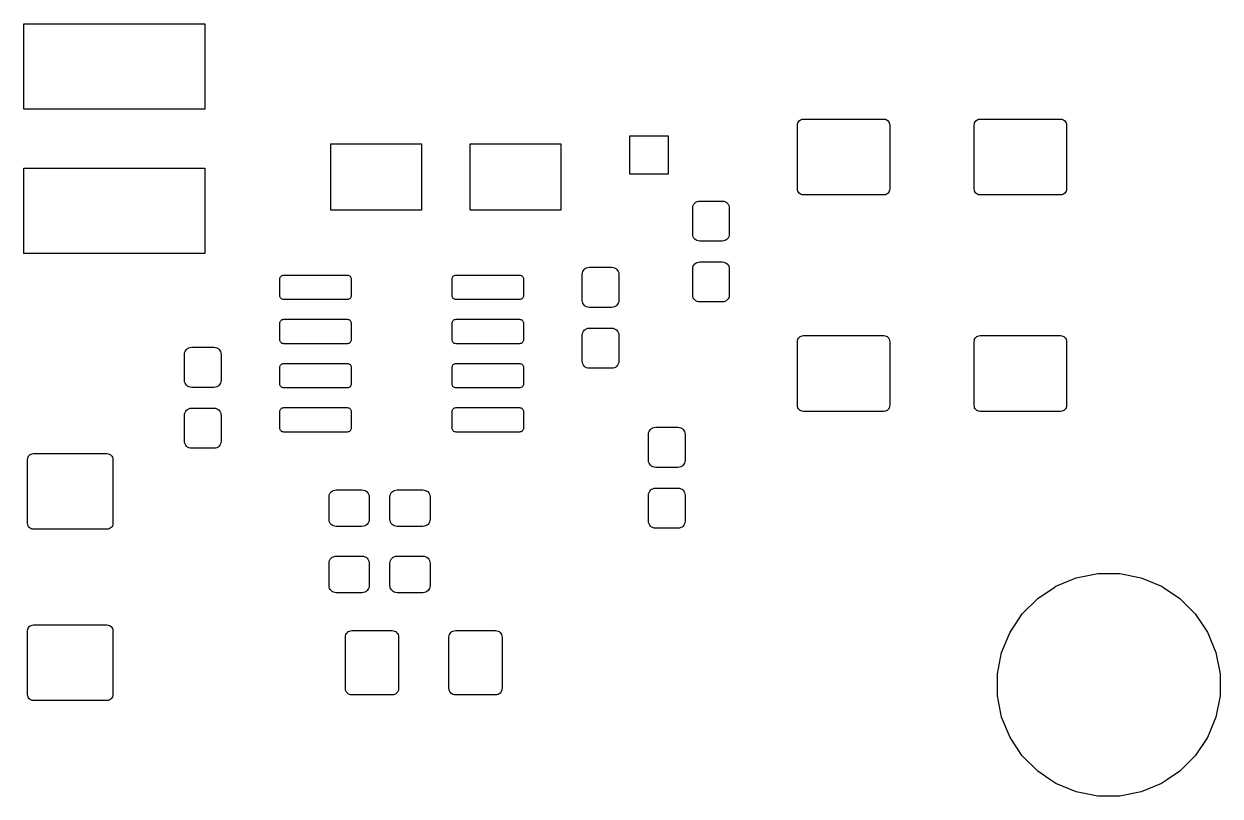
# Model space of a CAD drawing. Extents: x 0 to 140, y -76 to 0.
# Drawn here: x 105.35 to 139.72, y -76.22 to -54.02 of the extents above; entities that cross this region are included whole.
import ezdxf

# ---------------------------------------------------------------- set-up
doc = ezdxf.new("R2010")
doc.units = 0
doc.header["$MEASUREMENT"] = 0
doc.layers.add('BLACK', color=7, linetype='CONTINUOUS')

msp = doc.modelspace()

# ---------------------------------------------------------------- linework, layer by layer
at = {"layer": 'BLACK', "linetype": 'CONTINUOUS'}
for p, q in [((105.349, -56.471), (105.349, -54.019)), ((105.349, -54.019), (110.551, -54.019)), ((110.551, -54.019), (110.551, -56.471)), ((110.551, -56.471), (105.349, -56.471)), ((127.579, -56.9326), (127.583, -56.8939)), ((127.579, -58.7624), (127.579, -56.9326)), ((127.583, -56.8939), (127.592, -56.8626)), ((127.592, -56.8626), (127.608, -56.8337)), ((127.608, -56.8337), (127.628, -56.8085)), ((127.628, -56.8085), (127.654, -56.7877)), ((127.654, -56.7877), (127.683, -56.7723)), ((127.683, -56.7723), (127.714, -56.7628)), ((127.714, -56.7628), (127.753, -56.759)), ((127.753, -56.759), (130.057, -56.759)), ((130.057, -56.759), (130.096, -56.7628)), ((130.096, -56.7628), (130.127, -56.7723)), ((130.127, -56.7723), (130.156, -56.7877)), ((130.156, -56.7877), (130.182, -56.8085)), ((130.182, -56.8085), (130.202, -56.8337)), ((130.202, -56.8337), (130.218, -56.8626)), ((130.218, -56.8626), (130.227, -56.8939)), ((130.227, -56.8939), (130.231, -56.9326)), ((130.231, -56.9326), (130.231, -58.7624)), ((132.659, -56.9326), (132.663, -56.8939)), ((132.659, -58.7624), (132.659, -56.9326)), ((132.663, -56.8939), (132.672, -56.8626)), ((132.672, -56.8626), (132.688, -56.8337)), ((132.688, -56.8337), (132.708, -56.8085)), ((132.708, -56.8085), (132.734, -56.7877)), ((132.734, -56.7877), (132.763, -56.7723)), ((132.763, -56.7723), (132.794, -56.7628)), ((132.794, -56.7628), (132.833, -56.759)), ((132.833, -56.759), (135.137, -56.759)), ((135.137, -56.759), (135.176, -56.7628)), ((135.176, -56.7628), (135.207, -56.7723)), ((135.207, -56.7723), (135.236, -56.7877)), ((135.236, -56.7877), (135.262, -56.8085)), ((135.262, -56.8085), (135.282, -56.8337)), ((135.282, -56.8337), (135.298, -56.8626)), ((135.298, -56.8626), (135.307, -56.8939)), ((135.307, -56.8939), (135.311, -56.9326)), ((135.311, -56.9326), (135.311, -58.7624)), ((122.766, -58.336), (122.766, -57.234)), ((122.766, -57.234), (123.868, -57.234)), ((123.868, -57.234), (123.868, -58.336)), ((114.174, -59.371), (114.174, -57.469)), ((114.174, -57.469), (116.776, -57.469)), ((116.776, -57.469), (116.776, -59.371)), ((118.174, -59.371), (118.174, -57.469)), ((118.174, -57.469), (120.776, -57.469)), ((120.776, -57.469), (120.776, -59.371)), ((105.349, -60.621), (105.349, -58.169)), ((105.349, -58.169), (110.551, -58.169)), ((110.551, -58.169), (110.551, -60.621)), ((123.868, -58.336), (122.766, -58.336)), ((127.583, -58.8011), (127.579, -58.7624)), ((130.231, -58.7624), (130.227, -58.8011)), ((132.663, -58.8011), (132.659, -58.7624)), ((135.311, -58.7624), (135.307, -58.8011)), ((124.693, -59.1298), (124.731, -59.1184)), ((124.731, -59.1184), (124.776, -59.114)), ((124.776, -59.114), (125.414, -59.114)), ((125.414, -59.114), (125.459, -59.1184)), ((125.459, -59.1184), (125.497, -59.1298)), ((127.592, -58.8324), (127.583, -58.8011)), ((127.608, -58.8613), (127.592, -58.8324)), ((127.628, -58.8865), (127.608, -58.8613)), ((127.654, -58.9073), (127.628, -58.8865)), ((127.683, -58.9227), (127.654, -58.9073)), ((127.714, -58.9322), (127.683, -58.9227)), ((127.753, -58.936), (127.714, -58.9322)), ((130.057, -58.936), (127.753, -58.936)), ((130.096, -58.9322), (130.057, -58.936)), ((130.127, -58.9227), (130.096, -58.9322)), ((130.156, -58.9073), (130.127, -58.9227)), ((130.182, -58.8865), (130.156, -58.9073)), ((130.202, -58.8613), (130.182, -58.8865)), ((130.218, -58.8324), (130.202, -58.8613)), ((130.227, -58.8011), (130.218, -58.8324)), ((132.672, -58.8324), (132.663, -58.8011)), ((132.688, -58.8613), (132.672, -58.8324)), ((132.708, -58.8865), (132.688, -58.8613)), ((132.734, -58.9073), (132.708, -58.8865)), ((132.763, -58.9227), (132.734, -58.9073)), ((132.794, -58.9322), (132.763, -58.9227)), ((132.833, -58.936), (132.794, -58.9322)), ((135.137, -58.936), (132.833, -58.936)), ((135.176, -58.9322), (135.137, -58.936)), ((135.207, -58.9227), (135.176, -58.9322)), ((135.236, -58.9073), (135.207, -58.9227)), ((135.262, -58.8865), (135.236, -58.9073)), ((135.282, -58.8613), (135.262, -58.8865)), ((135.298, -58.8324), (135.282, -58.8613)), ((135.307, -58.8011), (135.298, -58.8324)), ((116.776, -59.371), (114.174, -59.371)), ((120.776, -59.371), (118.174, -59.371)), ((124.569, -59.3206), (124.573, -59.2755)), ((124.569, -60.0594), (124.569, -59.3206)), ((124.573, -59.2755), (124.585, -59.238)), ((124.585, -59.238), (124.603, -59.2034)), ((124.603, -59.2034), (124.628, -59.1732)), ((124.628, -59.1732), (124.658, -59.1483)), ((124.658, -59.1483), (124.693, -59.1298)), ((125.497, -59.1298), (125.532, -59.1483)), ((125.532, -59.1483), (125.562, -59.1732)), ((125.562, -59.1732), (125.587, -59.2034)), ((125.587, -59.2034), (125.605, -59.238)), ((125.605, -59.238), (125.617, -59.2755)), ((125.617, -59.2755), (125.621, -59.3206)), ((125.621, -59.3206), (125.621, -60.0594)), ((124.573, -60.1045), (124.569, -60.0594)), ((124.585, -60.142), (124.573, -60.1045)), ((124.603, -60.1766), (124.585, -60.142)), ((125.605, -60.142), (125.587, -60.1766)), ((125.617, -60.1045), (125.605, -60.142)), ((125.621, -60.0594), (125.617, -60.1045)), ((124.628, -60.2068), (124.603, -60.1766)), ((124.658, -60.2317), (124.628, -60.2068)), ((124.693, -60.2502), (124.658, -60.2317)), ((124.731, -60.2616), (124.693, -60.2502)), ((124.776, -60.266), (124.731, -60.2616)), ((125.414, -60.266), (124.776, -60.266)), ((125.459, -60.2616), (125.414, -60.266)), ((125.497, -60.2502), (125.459, -60.2616)), ((125.532, -60.2317), (125.497, -60.2502)), ((125.562, -60.2068), (125.532, -60.2317)), ((125.587, -60.1766), (125.562, -60.2068)), ((110.551, -60.621), (105.349, -60.621)), ((121.394, -61.2256), (121.398, -61.1805)), ((121.398, -61.1805), (121.41, -61.143)), ((121.41, -61.143), (121.428, -61.1084)), ((121.428, -61.1084), (121.453, -61.0782)), ((121.453, -61.0782), (121.483, -61.0533)), ((121.483, -61.0533), (121.518, -61.0348)), ((121.518, -61.0348), (121.556, -61.0234)), ((121.556, -61.0234), (121.601, -61.019)), ((121.601, -61.019), (122.239, -61.019)), ((122.239, -61.019), (122.284, -61.0234)), ((122.284, -61.0234), (122.322, -61.0348)), ((122.322, -61.0348), (122.357, -61.0533)), ((122.357, -61.0533), (122.387, -61.0782)), ((122.387, -61.0782), (122.412, -61.1084)), ((122.412, -61.1084), (122.43, -61.143)), ((122.43, -61.143), (122.442, -61.1805)), ((122.442, -61.1805), (122.446, -61.2256)), ((124.569, -61.0706), (124.573, -61.0255)), ((124.569, -61.8094), (124.569, -61.0706)), ((124.573, -61.0255), (124.585, -60.988)), ((124.585, -60.988), (124.603, -60.9534)), ((124.603, -60.9534), (124.628, -60.9232)), ((124.628, -60.9232), (124.658, -60.8983)), ((124.658, -60.8983), (124.693, -60.8798)), ((124.693, -60.8798), (124.731, -60.8684)), ((124.731, -60.8684), (124.776, -60.864)), ((124.776, -60.864), (125.414, -60.864)), ((125.414, -60.864), (125.459, -60.8684)), ((125.459, -60.8684), (125.497, -60.8798)), ((125.497, -60.8798), (125.532, -60.8983)), ((125.532, -60.8983), (125.562, -60.9232)), ((125.562, -60.9232), (125.587, -60.9534)), ((125.587, -60.9534), (125.605, -60.988)), ((125.605, -60.988), (125.617, -61.0255)), ((125.617, -61.0255), (125.621, -61.0706)), ((125.621, -61.0706), (125.621, -61.8094)), ((112.704, -61.3631), (112.707, -61.3351)), ((112.704, -61.8269), (112.704, -61.3631)), ((112.707, -61.3351), (112.713, -61.314)), ((112.713, -61.314), (112.724, -61.2946)), ((112.724, -61.2946), (112.738, -61.2775)), ((112.738, -61.2775), (112.755, -61.2635)), ((112.755, -61.2635), (112.774, -61.2532)), ((112.774, -61.2532), (112.795, -61.2468)), ((112.795, -61.2468), (112.823, -61.244)), ((112.823, -61.244), (114.637, -61.244)), ((114.637, -61.244), (114.665, -61.2468)), ((114.665, -61.2468), (114.686, -61.2532)), ((114.686, -61.2532), (114.705, -61.2635)), ((114.705, -61.2635), (114.722, -61.2775)), ((114.722, -61.2775), (114.736, -61.2946)), ((114.736, -61.2946), (114.747, -61.314)), ((114.747, -61.314), (114.753, -61.3351)), ((114.753, -61.3351), (114.756, -61.3631)), ((114.756, -61.3631), (114.756, -61.8269)), ((117.654, -61.3631), (117.657, -61.3351)), ((117.654, -61.8269), (117.654, -61.3631)), ((117.657, -61.3351), (117.663, -61.314)), ((117.663, -61.314), (117.674, -61.2946)), ((117.674, -61.2946), (117.688, -61.2775)), ((117.688, -61.2775), (117.705, -61.2635)), ((117.705, -61.2635), (117.724, -61.2532)), ((117.724, -61.2532), (117.745, -61.2468)), ((117.745, -61.2468), (117.773, -61.244)), ((117.773, -61.244), (119.587, -61.244)), ((119.587, -61.244), (119.615, -61.2468)), ((119.615, -61.2468), (119.636, -61.2532)), ((119.636, -61.2532), (119.655, -61.2635)), ((119.655, -61.2635), (119.672, -61.2775)), ((119.672, -61.2775), (119.686, -61.2946)), ((119.686, -61.2946), (119.697, -61.314)), ((119.697, -61.314), (119.703, -61.3351)), ((119.703, -61.3351), (119.706, -61.3631)), ((119.706, -61.3631), (119.706, -61.8269)), ((121.394, -61.9644), (121.394, -61.2256)), ((122.446, -61.2256), (122.446, -61.9644)), ((112.707, -61.8549), (112.704, -61.8269)), ((112.713, -61.876), (112.707, -61.8549)), ((112.724, -61.8954), (112.713, -61.876)), ((114.747, -61.876), (114.736, -61.8954)), ((114.753, -61.8549), (114.747, -61.876)), ((114.756, -61.8269), (114.753, -61.8549)), ((117.657, -61.8549), (117.654, -61.8269)), ((117.663, -61.876), (117.657, -61.8549)), ((117.674, -61.8954), (117.663, -61.876)), ((119.697, -61.876), (119.686, -61.8954)), ((119.703, -61.8549), (119.697, -61.876)), ((119.706, -61.8269), (119.703, -61.8549)), ((124.573, -61.8545), (124.569, -61.8094)), ((124.585, -61.892), (124.573, -61.8545)), ((125.617, -61.8545), (125.605, -61.892)), ((125.621, -61.8094), (125.617, -61.8545)), ((112.738, -61.9125), (112.724, -61.8954)), ((112.755, -61.9265), (112.738, -61.9125)), ((112.774, -61.9368), (112.755, -61.9265)), ((112.795, -61.9432), (112.774, -61.9368)), ((112.823, -61.946), (112.795, -61.9432)), ((114.637, -61.946), (112.823, -61.946)), ((114.665, -61.9432), (114.637, -61.946)), ((114.686, -61.9368), (114.665, -61.9432)), ((114.705, -61.9265), (114.686, -61.9368)), ((114.722, -61.9125), (114.705, -61.9265)), ((114.736, -61.8954), (114.722, -61.9125)), ((117.688, -61.9125), (117.674, -61.8954)), ((117.705, -61.9265), (117.688, -61.9125)), ((117.724, -61.9368), (117.705, -61.9265)), ((117.745, -61.9432), (117.724, -61.9368)), ((117.773, -61.946), (117.745, -61.9432)), ((119.587, -61.946), (117.773, -61.946)), ((119.615, -61.9432), (119.587, -61.946)), ((119.636, -61.9368), (119.615, -61.9432)), ((119.655, -61.9265), (119.636, -61.9368)), ((119.672, -61.9125), (119.655, -61.9265)), ((119.686, -61.8954), (119.672, -61.9125)), ((121.398, -62.0095), (121.394, -61.9644)), ((121.41, -62.047), (121.398, -62.0095)), ((121.428, -62.0816), (121.41, -62.047)), ((121.453, -62.1118), (121.428, -62.0816)), ((121.483, -62.1367), (121.453, -62.1118)), ((121.518, -62.1552), (121.483, -62.1367)), ((121.556, -62.1666), (121.518, -62.1552)), ((121.601, -62.171), (121.556, -62.1666)), ((122.239, -62.171), (121.601, -62.171)), ((122.284, -62.1666), (122.239, -62.171)), ((122.322, -62.1552), (122.284, -62.1666)), ((122.357, -62.1367), (122.322, -62.1552)), ((122.387, -62.1118), (122.357, -62.1367)), ((122.412, -62.0816), (122.387, -62.1118)), ((122.43, -62.047), (122.412, -62.0816)), ((122.442, -62.0095), (122.43, -62.047)), ((122.446, -61.9644), (122.442, -62.0095)), ((124.603, -61.9266), (124.585, -61.892)), ((124.628, -61.9568), (124.603, -61.9266)), ((124.658, -61.9817), (124.628, -61.9568)), ((124.693, -62.0002), (124.658, -61.9817)), ((124.731, -62.0116), (124.693, -62.0002)), ((124.776, -62.016), (124.731, -62.0116)), ((125.414, -62.016), (124.776, -62.016)), ((125.459, -62.0116), (125.414, -62.016)), ((125.497, -62.0002), (125.459, -62.0116)), ((125.532, -61.9817), (125.497, -62.0002)), ((125.562, -61.9568), (125.532, -61.9817)), ((125.587, -61.9266), (125.562, -61.9568)), ((125.605, -61.892), (125.587, -61.9266)), ((112.724, -62.5646), (112.738, -62.5475)), ((112.738, -62.5475), (112.755, -62.5335)), ((112.755, -62.5335), (112.774, -62.5232)), ((112.774, -62.5232), (112.795, -62.5168)), ((112.795, -62.5168), (112.823, -62.514)), ((112.823, -62.514), (114.637, -62.514)), ((114.637, -62.514), (114.665, -62.5168)), ((114.665, -62.5168), (114.686, -62.5232)), ((114.686, -62.5232), (114.705, -62.5335)), ((114.705, -62.5335), (114.722, -62.5475)), ((114.722, -62.5475), (114.736, -62.5646)), ((117.674, -62.5646), (117.688, -62.5475)), ((117.688, -62.5475), (117.705, -62.5335)), ((117.705, -62.5335), (117.724, -62.5232)), ((117.724, -62.5232), (117.745, -62.5168)), ((117.745, -62.5168), (117.773, -62.514)), ((117.773, -62.514), (119.587, -62.514)), ((119.587, -62.514), (119.615, -62.5168)), ((119.615, -62.5168), (119.636, -62.5232)), ((119.636, -62.5232), (119.655, -62.5335)), ((119.655, -62.5335), (119.672, -62.5475)), ((119.672, -62.5475), (119.686, -62.5646)), ((112.704, -62.6331), (112.707, -62.6051)), ((112.704, -63.0969), (112.704, -62.6331)), ((112.707, -62.6051), (112.713, -62.584)), ((112.713, -62.584), (112.724, -62.5646)), ((114.736, -62.5646), (114.747, -62.584)), ((114.747, -62.584), (114.753, -62.6051)), ((114.753, -62.6051), (114.756, -62.6331)), ((114.756, -62.6331), (114.756, -63.0969)), ((117.654, -62.6331), (117.657, -62.6051)), ((117.654, -63.0969), (117.654, -62.6331)), ((117.657, -62.6051), (117.663, -62.584)), ((117.663, -62.584), (117.674, -62.5646)), ((119.686, -62.5646), (119.697, -62.584)), ((119.697, -62.584), (119.703, -62.6051)), ((119.703, -62.6051), (119.706, -62.6331)), ((119.706, -62.6331), (119.706, -63.0969)), ((121.398, -62.9305), (121.41, -62.893)), ((121.41, -62.893), (121.428, -62.8584)), ((121.428, -62.8584), (121.453, -62.8282)), ((121.453, -62.8282), (121.483, -62.8033)), ((121.483, -62.8033), (121.518, -62.7848)), ((121.518, -62.7848), (121.556, -62.7734)), ((121.556, -62.7734), (121.601, -62.769)), ((121.601, -62.769), (122.239, -62.769)), ((122.239, -62.769), (122.284, -62.7734)), ((122.284, -62.7734), (122.322, -62.7848)), ((122.322, -62.7848), (122.357, -62.8033)), ((122.357, -62.8033), (122.387, -62.8282)), ((122.387, -62.8282), (122.412, -62.8584)), ((122.412, -62.8584), (122.43, -62.893)), ((122.43, -62.893), (122.442, -62.9305)), ((112.707, -63.1249), (112.704, -63.0969)), ((112.713, -63.146), (112.707, -63.1249)), ((112.724, -63.1654), (112.713, -63.146)), ((112.738, -63.1825), (112.724, -63.1654)), ((112.755, -63.1965), (112.738, -63.1825)), ((112.774, -63.2068), (112.755, -63.1965)), ((112.795, -63.2132), (112.774, -63.2068)), ((112.823, -63.216), (112.795, -63.2132)), ((114.637, -63.216), (112.823, -63.216)), ((114.665, -63.2132), (114.637, -63.216)), ((114.686, -63.2068), (114.665, -63.2132)), ((114.705, -63.1965), (114.686, -63.2068)), ((114.722, -63.1825), (114.705, -63.1965)), ((114.736, -63.1654), (114.722, -63.1825)), ((114.747, -63.146), (114.736, -63.1654)), ((114.753, -63.1249), (114.747, -63.146)), ((114.756, -63.0969), (114.753, -63.1249)), ((117.657, -63.1249), (117.654, -63.0969)), ((117.663, -63.146), (117.657, -63.1249)), ((117.674, -63.1654), (117.663, -63.146)), ((117.688, -63.1825), (117.674, -63.1654)), ((117.705, -63.1965), (117.688, -63.1825)), ((117.724, -63.2068), (117.705, -63.1965)), ((117.745, -63.2132), (117.724, -63.2068)), ((117.773, -63.216), (117.745, -63.2132)), ((119.587, -63.216), (117.773, -63.216)), ((119.615, -63.2132), (119.587, -63.216)), ((119.636, -63.2068), (119.615, -63.2132)), ((119.655, -63.1965), (119.636, -63.2068)), ((119.672, -63.1825), (119.655, -63.1965)), ((119.686, -63.1654), (119.672, -63.1825)), ((119.697, -63.146), (119.686, -63.1654)), ((119.703, -63.1249), (119.697, -63.146)), ((119.706, -63.0969), (119.703, -63.1249)), ((121.394, -62.9756), (121.398, -62.9305)), ((121.394, -63.7144), (121.394, -62.9756)), ((122.442, -62.9305), (122.446, -62.9756)), ((122.446, -62.9756), (122.446, -63.7144)), ((127.579, -63.1576), (127.583, -63.1189)), ((127.579, -64.9874), (127.579, -63.1576)), ((127.583, -63.1189), (127.592, -63.0876)), ((127.592, -63.0876), (127.608, -63.0587)), ((127.608, -63.0587), (127.628, -63.0335)), ((127.628, -63.0335), (127.654, -63.0127)), ((127.654, -63.0127), (127.683, -62.9973)), ((127.683, -62.9973), (127.714, -62.9878)), ((127.714, -62.9878), (127.753, -62.984)), ((127.753, -62.984), (130.057, -62.984)), ((130.057, -62.984), (130.096, -62.9878)), ((130.096, -62.9878), (130.127, -62.9973)), ((130.127, -62.9973), (130.156, -63.0127)), ((130.156, -63.0127), (130.182, -63.0335)), ((130.182, -63.0335), (130.202, -63.0587)), ((130.202, -63.0587), (130.218, -63.0876)), ((130.218, -63.0876), (130.227, -63.1189)), ((130.227, -63.1189), (130.231, -63.1576)), ((130.231, -63.1576), (130.231, -64.9874)), ((132.659, -63.1576), (132.663, -63.1189)), ((132.659, -64.9874), (132.659, -63.1576)), ((132.663, -63.1189), (132.672, -63.0876)), ((132.672, -63.0876), (132.688, -63.0587)), ((132.688, -63.0587), (132.708, -63.0335)), ((132.708, -63.0335), (132.734, -63.0127)), ((132.734, -63.0127), (132.763, -62.9973)), ((132.763, -62.9973), (132.794, -62.9878)), ((132.794, -62.9878), (132.833, -62.984)), ((132.833, -62.984), (135.137, -62.984)), ((135.137, -62.984), (135.176, -62.9878)), ((135.176, -62.9878), (135.207, -62.9973)), ((135.207, -62.9973), (135.236, -63.0127)), ((135.236, -63.0127), (135.262, -63.0335)), ((135.262, -63.0335), (135.282, -63.0587)), ((135.282, -63.0587), (135.298, -63.0876)), ((135.298, -63.0876), (135.307, -63.1189)), ((135.307, -63.1189), (135.311, -63.1576)), ((135.311, -63.1576), (135.311, -64.9874)), ((109.964, -63.5256), (109.968, -63.4805)), ((109.964, -64.2644), (109.964, -63.5256)), ((109.968, -63.4805), (109.98, -63.443)), ((109.98, -63.443), (109.998, -63.4084)), ((109.998, -63.4084), (110.023, -63.3782)), ((110.023, -63.3782), (110.053, -63.3533)), ((110.053, -63.3533), (110.088, -63.3348)), ((110.088, -63.3348), (110.126, -63.3234)), ((110.126, -63.3234), (110.171, -63.319)), ((110.171, -63.319), (110.809, -63.319)), ((110.809, -63.319), (110.854, -63.3234)), ((110.854, -63.3234), (110.892, -63.3348)), ((110.892, -63.3348), (110.927, -63.3533)), ((110.927, -63.3533), (110.957, -63.3782)), ((110.957, -63.3782), (110.982, -63.4084)), ((110.982, -63.4084), (111, -63.443)), ((111, -63.443), (111.012, -63.4805)), ((111.012, -63.4805), (111.016, -63.5256)), ((111.016, -63.5256), (111.016, -64.2644)), ((112.704, -63.9031), (112.707, -63.8751)), ((112.704, -64.3669), (112.704, -63.9031)), ((112.707, -63.8751), (112.713, -63.854)), ((112.713, -63.854), (112.724, -63.8346)), ((112.724, -63.8346), (112.738, -63.8175)), ((112.738, -63.8175), (112.755, -63.8035)), ((112.755, -63.8035), (112.774, -63.7932)), ((112.774, -63.7932), (112.795, -63.7868)), ((112.795, -63.7868), (112.823, -63.784)), ((112.823, -63.784), (114.637, -63.784)), ((114.637, -63.784), (114.665, -63.7868)), ((114.665, -63.7868), (114.686, -63.7932)), ((114.686, -63.7932), (114.705, -63.8035)), ((114.705, -63.8035), (114.722, -63.8175)), ((114.722, -63.8175), (114.736, -63.8346)), ((114.736, -63.8346), (114.747, -63.854)), ((114.747, -63.854), (114.753, -63.8751)), ((114.753, -63.8751), (114.756, -63.9031)), ((114.756, -63.9031), (114.756, -64.3669)), ((117.654, -63.9031), (117.657, -63.8751)), ((117.654, -64.3669), (117.654, -63.9031)), ((117.657, -63.8751), (117.663, -63.854)), ((117.663, -63.854), (117.674, -63.8346)), ((117.674, -63.8346), (117.688, -63.8175)), ((117.688, -63.8175), (117.705, -63.8035)), ((117.705, -63.8035), (117.724, -63.7932)), ((117.724, -63.7932), (117.745, -63.7868)), ((117.745, -63.7868), (117.773, -63.784)), ((117.773, -63.784), (119.587, -63.784)), ((119.587, -63.784), (119.615, -63.7868)), ((119.615, -63.7868), (119.636, -63.7932)), ((119.636, -63.7932), (119.655, -63.8035)), ((119.655, -63.8035), (119.672, -63.8175)), ((119.672, -63.8175), (119.686, -63.8346)), ((119.686, -63.8346), (119.697, -63.854)), ((119.697, -63.854), (119.703, -63.8751)), ((119.703, -63.8751), (119.706, -63.9031)), ((119.706, -63.9031), (119.706, -64.3669)), ((121.398, -63.7595), (121.394, -63.7144)), ((121.41, -63.797), (121.398, -63.7595)), ((121.428, -63.8316), (121.41, -63.797)), ((121.453, -63.8618), (121.428, -63.8316)), ((121.483, -63.8867), (121.453, -63.8618)), ((121.518, -63.9052), (121.483, -63.8867)), ((121.556, -63.9166), (121.518, -63.9052)), ((121.601, -63.921), (121.556, -63.9166)), ((122.239, -63.921), (121.601, -63.921)), ((122.284, -63.9166), (122.239, -63.921)), ((122.322, -63.9052), (122.284, -63.9166)), ((122.357, -63.8867), (122.322, -63.9052)), ((122.387, -63.8618), (122.357, -63.8867)), ((122.412, -63.8316), (122.387, -63.8618)), ((122.43, -63.797), (122.412, -63.8316)), ((122.442, -63.7595), (122.43, -63.797)), ((122.446, -63.7144), (122.442, -63.7595)), ((109.968, -64.3095), (109.964, -64.2644)), ((111.016, -64.2644), (111.012, -64.3095)), ((109.98, -64.347), (109.968, -64.3095)), ((109.998, -64.3816), (109.98, -64.347)), ((110.023, -64.4118), (109.998, -64.3816)), ((110.053, -64.4367), (110.023, -64.4118)), ((110.088, -64.4552), (110.053, -64.4367)), ((110.126, -64.4666), (110.088, -64.4552)), ((110.171, -64.471), (110.126, -64.4666)), ((110.809, -64.471), (110.171, -64.471)), ((110.854, -64.4666), (110.809, -64.471)), ((110.892, -64.4552), (110.854, -64.4666)), ((110.927, -64.4367), (110.892, -64.4552)), ((110.957, -64.4118), (110.927, -64.4367)), ((110.982, -64.3816), (110.957, -64.4118)), ((111, -64.347), (110.982, -64.3816)), ((111.012, -64.3095), (111, -64.347)), ((112.707, -64.3949), (112.704, -64.3669)), ((112.713, -64.416), (112.707, -64.3949)), ((112.724, -64.4354), (112.713, -64.416)), ((112.738, -64.4525), (112.724, -64.4354)), ((112.755, -64.4665), (112.738, -64.4525)), ((112.774, -64.4768), (112.755, -64.4665)), ((112.795, -64.4832), (112.774, -64.4768)), ((112.823, -64.486), (112.795, -64.4832)), ((114.637, -64.486), (112.823, -64.486)), ((114.665, -64.4832), (114.637, -64.486)), ((114.686, -64.4768), (114.665, -64.4832)), ((114.705, -64.4665), (114.686, -64.4768)), ((114.722, -64.4525), (114.705, -64.4665)), ((114.736, -64.4354), (114.722, -64.4525)), ((114.747, -64.416), (114.736, -64.4354)), ((114.753, -64.3949), (114.747, -64.416)), ((114.756, -64.3669), (114.753, -64.3949)), ((117.657, -64.3949), (117.654, -64.3669)), ((117.663, -64.416), (117.657, -64.3949)), ((117.674, -64.4354), (117.663, -64.416)), ((117.688, -64.4525), (117.674, -64.4354)), ((117.705, -64.4665), (117.688, -64.4525)), ((117.724, -64.4768), (117.705, -64.4665)), ((117.745, -64.4832), (117.724, -64.4768)), ((117.773, -64.486), (117.745, -64.4832)), ((119.587, -64.486), (117.773, -64.486)), ((119.615, -64.4832), (119.587, -64.486)), ((119.636, -64.4768), (119.615, -64.4832)), ((119.655, -64.4665), (119.636, -64.4768)), ((119.672, -64.4525), (119.655, -64.4665)), ((119.686, -64.4354), (119.672, -64.4525)), ((119.697, -64.416), (119.686, -64.4354)), ((119.703, -64.3949), (119.697, -64.416)), ((119.706, -64.3669), (119.703, -64.3949)), ((109.964, -65.2756), (109.968, -65.2305)), ((109.964, -66.0144), (109.964, -65.2756)), ((109.968, -65.2305), (109.98, -65.193)), ((109.98, -65.193), (109.998, -65.1584)), ((109.998, -65.1584), (110.023, -65.1282)), ((110.023, -65.1282), (110.053, -65.1033)), ((110.053, -65.1033), (110.088, -65.0848)), ((110.088, -65.0848), (110.126, -65.0734)), ((110.126, -65.0734), (110.171, -65.069)), ((110.171, -65.069), (110.809, -65.069)), ((110.809, -65.069), (110.854, -65.0734)), ((110.854, -65.0734), (110.892, -65.0848)), ((110.892, -65.0848), (110.927, -65.1033)), ((110.927, -65.1033), (110.957, -65.1282)), ((110.957, -65.1282), (110.982, -65.1584)), ((110.982, -65.1584), (111, -65.193)), ((111, -65.193), (111.012, -65.2305)), ((111.012, -65.2305), (111.016, -65.2756)), ((111.016, -65.2756), (111.016, -66.0144)), ((112.704, -65.1731), (112.707, -65.1451)), ((112.704, -65.6369), (112.704, -65.1731)), ((112.707, -65.1451), (112.713, -65.124)), ((112.713, -65.124), (112.724, -65.1046)), ((112.724, -65.1046), (112.738, -65.0875)), ((112.738, -65.0875), (112.755, -65.0735)), ((112.755, -65.0735), (112.774, -65.0632)), ((112.774, -65.0632), (112.795, -65.0568)), ((112.795, -65.0568), (112.823, -65.054)), ((112.823, -65.054), (114.637, -65.054)), ((114.637, -65.054), (114.665, -65.0568)), ((114.665, -65.0568), (114.686, -65.0632)), ((114.686, -65.0632), (114.705, -65.0735)), ((114.705, -65.0735), (114.722, -65.0875)), ((114.722, -65.0875), (114.736, -65.1046)), ((114.736, -65.1046), (114.747, -65.124)), ((114.747, -65.124), (114.753, -65.1451)), ((114.753, -65.1451), (114.756, -65.1731)), ((114.756, -65.1731), (114.756, -65.6369)), ((117.654, -65.1731), (117.657, -65.1451)), ((117.654, -65.6369), (117.654, -65.1731)), ((117.657, -65.1451), (117.663, -65.124)), ((117.663, -65.124), (117.674, -65.1046)), ((117.674, -65.1046), (117.688, -65.0875)), ((117.688, -65.0875), (117.705, -65.0735)), ((117.705, -65.0735), (117.724, -65.0632)), ((117.724, -65.0632), (117.745, -65.0568)), ((117.745, -65.0568), (117.773, -65.054)), ((117.773, -65.054), (119.587, -65.054)), ((119.587, -65.054), (119.615, -65.0568)), ((119.615, -65.0568), (119.636, -65.0632)), ((119.636, -65.0632), (119.655, -65.0735)), ((119.655, -65.0735), (119.672, -65.0875)), ((119.672, -65.0875), (119.686, -65.1046)), ((119.686, -65.1046), (119.697, -65.124)), ((119.697, -65.124), (119.703, -65.1451)), ((119.703, -65.1451), (119.706, -65.1731)), ((119.706, -65.1731), (119.706, -65.6369)), ((127.583, -65.0261), (127.579, -64.9874)), ((127.592, -65.0574), (127.583, -65.0261)), ((127.608, -65.0863), (127.592, -65.0574)), ((127.628, -65.1115), (127.608, -65.0863)), ((127.654, -65.1323), (127.628, -65.1115)), ((127.683, -65.1477), (127.654, -65.1323)), ((127.714, -65.1572), (127.683, -65.1477)), ((127.753, -65.161), (127.714, -65.1572)), ((130.057, -65.161), (127.753, -65.161)), ((130.096, -65.1572), (130.057, -65.161)), ((130.127, -65.1477), (130.096, -65.1572)), ((130.156, -65.1323), (130.127, -65.1477)), ((130.182, -65.1115), (130.156, -65.1323)), ((130.202, -65.0863), (130.182, -65.1115)), ((130.218, -65.0574), (130.202, -65.0863)), ((130.227, -65.0261), (130.218, -65.0574)), ((130.231, -64.9874), (130.227, -65.0261)), ((132.663, -65.0261), (132.659, -64.9874)), ((132.672, -65.0574), (132.663, -65.0261)), ((132.688, -65.0863), (132.672, -65.0574)), ((132.708, -65.1115), (132.688, -65.0863)), ((132.734, -65.1323), (132.708, -65.1115)), ((132.763, -65.1477), (132.734, -65.1323)), ((132.794, -65.1572), (132.763, -65.1477)), ((132.833, -65.161), (132.794, -65.1572)), ((135.137, -65.161), (132.833, -65.161)), ((135.176, -65.1572), (135.137, -65.161)), ((135.207, -65.1477), (135.176, -65.1572)), ((135.236, -65.1323), (135.207, -65.1477)), ((135.262, -65.1115), (135.236, -65.1323)), ((135.282, -65.0863), (135.262, -65.1115)), ((135.298, -65.0574), (135.282, -65.0863)), ((135.307, -65.0261), (135.298, -65.0574)), ((135.311, -64.9874), (135.307, -65.0261)), ((112.707, -65.6649), (112.704, -65.6369)), ((114.756, -65.6369), (114.753, -65.6649)), ((117.657, -65.6649), (117.654, -65.6369)), ((119.706, -65.6369), (119.703, -65.6649)), ((123.358, -65.6782), (123.388, -65.6533)), ((123.388, -65.6533), (123.423, -65.6348)), ((123.423, -65.6348), (123.461, -65.6234)), ((123.461, -65.6234), (123.506, -65.619)), ((123.506, -65.619), (124.144, -65.619)), ((124.144, -65.619), (124.189, -65.6234)), ((124.189, -65.6234), (124.227, -65.6348)), ((124.227, -65.6348), (124.262, -65.6533)), ((124.262, -65.6533), (124.292, -65.6782)), ((112.713, -65.686), (112.707, -65.6649)), ((112.724, -65.7054), (112.713, -65.686)), ((112.738, -65.7225), (112.724, -65.7054)), ((112.755, -65.7365), (112.738, -65.7225)), ((112.774, -65.7468), (112.755, -65.7365)), ((112.795, -65.7532), (112.774, -65.7468)), ((112.823, -65.756), (112.795, -65.7532)), ((114.637, -65.756), (112.823, -65.756)), ((114.665, -65.7532), (114.637, -65.756)), ((114.686, -65.7468), (114.665, -65.7532)), ((114.705, -65.7365), (114.686, -65.7468)), ((114.722, -65.7225), (114.705, -65.7365)), ((114.736, -65.7054), (114.722, -65.7225)), ((114.747, -65.686), (114.736, -65.7054)), ((114.753, -65.6649), (114.747, -65.686)), ((117.663, -65.686), (117.657, -65.6649)), ((117.674, -65.7054), (117.663, -65.686)), ((117.688, -65.7225), (117.674, -65.7054)), ((117.705, -65.7365), (117.688, -65.7225)), ((117.724, -65.7468), (117.705, -65.7365)), ((117.745, -65.7532), (117.724, -65.7468)), ((117.773, -65.756), (117.745, -65.7532)), ((119.587, -65.756), (117.773, -65.756)), ((119.615, -65.7532), (119.587, -65.756)), ((119.636, -65.7468), (119.615, -65.7532)), ((119.655, -65.7365), (119.636, -65.7468)), ((119.672, -65.7225), (119.655, -65.7365)), ((119.686, -65.7054), (119.672, -65.7225)), ((119.697, -65.686), (119.686, -65.7054)), ((119.703, -65.6649), (119.697, -65.686)), ((123.299, -65.8256), (123.303, -65.7805)), ((123.299, -66.5644), (123.299, -65.8256)), ((123.303, -65.7805), (123.315, -65.743)), ((123.315, -65.743), (123.333, -65.7084)), ((123.333, -65.7084), (123.358, -65.6782)), ((124.292, -65.6782), (124.317, -65.7084)), ((124.317, -65.7084), (124.335, -65.743)), ((124.335, -65.743), (124.347, -65.7805)), ((124.347, -65.7805), (124.351, -65.8256)), ((124.351, -65.8256), (124.351, -66.5644)), ((109.968, -66.0595), (109.964, -66.0144)), ((109.98, -66.097), (109.968, -66.0595)), ((109.998, -66.1316), (109.98, -66.097)), ((110.023, -66.1618), (109.998, -66.1316)), ((110.053, -66.1867), (110.023, -66.1618)), ((110.088, -66.2052), (110.053, -66.1867)), ((110.126, -66.2166), (110.088, -66.2052)), ((110.171, -66.221), (110.126, -66.2166)), ((110.809, -66.221), (110.171, -66.221)), ((110.854, -66.2166), (110.809, -66.221)), ((110.892, -66.2052), (110.854, -66.2166)), ((110.927, -66.1867), (110.892, -66.2052)), ((110.957, -66.1618), (110.927, -66.1867)), ((110.982, -66.1316), (110.957, -66.1618)), ((111, -66.097), (110.982, -66.1316)), ((111.012, -66.0595), (111, -66.097)), ((111.016, -66.0144), (111.012, -66.0595)), ((105.454, -66.5501), (105.458, -66.5114)), ((105.454, -68.3799), (105.454, -66.5501)), ((105.458, -66.5114), (105.467, -66.4801)), ((105.467, -66.4801), (105.483, -66.4512)), ((105.483, -66.4512), (105.503, -66.426)), ((105.503, -66.426), (105.529, -66.4052)), ((105.529, -66.4052), (105.558, -66.3898)), ((105.558, -66.3898), (105.589, -66.3803)), ((105.589, -66.3803), (105.628, -66.3765)), ((105.628, -66.3765), (107.732, -66.3765)), ((107.732, -66.3765), (107.771, -66.3803)), ((107.771, -66.3803), (107.802, -66.3898)), ((107.802, -66.3898), (107.831, -66.4052)), ((107.831, -66.4052), (107.857, -66.426)), ((107.857, -66.426), (107.877, -66.4512)), ((107.877, -66.4512), (107.893, -66.4801)), ((107.893, -66.4801), (107.902, -66.5114)), ((107.902, -66.5114), (107.906, -66.5501)), ((107.906, -66.5501), (107.906, -68.3799)), ((123.303, -66.6095), (123.299, -66.5644)), ((123.315, -66.647), (123.303, -66.6095)), ((123.333, -66.6816), (123.315, -66.647)), ((123.358, -66.7118), (123.333, -66.6816)), ((124.317, -66.6816), (124.292, -66.7118)), ((124.335, -66.647), (124.317, -66.6816)), ((124.347, -66.6095), (124.335, -66.647)), ((124.351, -66.5644), (124.347, -66.6095)), ((123.388, -66.7367), (123.358, -66.7118)), ((123.423, -66.7552), (123.388, -66.7367)), ((123.461, -66.7666), (123.423, -66.7552)), ((123.506, -66.771), (123.461, -66.7666)), ((124.144, -66.771), (123.506, -66.771)), ((124.189, -66.7666), (124.144, -66.771)), ((124.227, -66.7552), (124.189, -66.7666)), ((124.262, -66.7367), (124.227, -66.7552)), ((124.292, -66.7118), (124.262, -66.7367)), ((123.423, -67.3848), (123.461, -67.3734)), ((123.461, -67.3734), (123.506, -67.369)), ((123.506, -67.369), (124.144, -67.369)), ((124.144, -67.369), (124.189, -67.3734)), ((124.189, -67.3734), (124.227, -67.3848)), ((114.119, -67.6256), (114.123, -67.5805)), ((114.119, -68.2644), (114.119, -67.6256)), ((114.123, -67.5805), (114.135, -67.543)), ((114.135, -67.543), (114.153, -67.5084)), ((114.153, -67.5084), (114.178, -67.4782)), ((114.178, -67.4782), (114.208, -67.4533)), ((114.208, -67.4533), (114.243, -67.4348)), ((114.243, -67.4348), (114.281, -67.4234)), ((114.281, -67.4234), (114.326, -67.419)), ((114.326, -67.419), (115.064, -67.419)), ((115.064, -67.419), (115.109, -67.4234)), ((115.109, -67.4234), (115.147, -67.4348)), ((115.147, -67.4348), (115.182, -67.4533)), ((115.182, -67.4533), (115.212, -67.4782)), ((115.212, -67.4782), (115.237, -67.5084)), ((115.237, -67.5084), (115.255, -67.543)), ((115.255, -67.543), (115.267, -67.5805)), ((115.267, -67.5805), (115.271, -67.6256)), ((115.271, -67.6256), (115.271, -68.2644)), ((115.869, -67.6256), (115.873, -67.5805)), ((115.869, -68.2644), (115.869, -67.6256)), ((115.873, -67.5805), (115.885, -67.543)), ((115.885, -67.543), (115.903, -67.5084)), ((115.903, -67.5084), (115.928, -67.4782)), ((115.928, -67.4782), (115.958, -67.4533)), ((115.958, -67.4533), (115.993, -67.4348)), ((115.993, -67.4348), (116.031, -67.4234)), ((116.031, -67.4234), (116.076, -67.419)), ((116.076, -67.419), (116.814, -67.419)), ((116.814, -67.419), (116.859, -67.4234)), ((116.859, -67.4234), (116.897, -67.4348)), ((116.897, -67.4348), (116.932, -67.4533)), ((116.932, -67.4533), (116.962, -67.4782)), ((116.962, -67.4782), (116.987, -67.5084)), ((116.987, -67.5084), (117.005, -67.543)), ((117.005, -67.543), (117.017, -67.5805)), ((117.017, -67.5805), (117.021, -67.6256)), ((117.021, -67.6256), (117.021, -68.2644)), ((123.299, -67.5756), (123.303, -67.5305)), ((123.299, -68.3144), (123.299, -67.5756)), ((123.303, -67.5305), (123.315, -67.493)), ((123.315, -67.493), (123.333, -67.4584)), ((123.333, -67.4584), (123.358, -67.4282)), ((123.358, -67.4282), (123.388, -67.4033)), ((123.388, -67.4033), (123.423, -67.3848)), ((124.227, -67.3848), (124.262, -67.4033)), ((124.262, -67.4033), (124.292, -67.4282)), ((124.292, -67.4282), (124.317, -67.4584)), ((124.317, -67.4584), (124.335, -67.493)), ((124.335, -67.493), (124.347, -67.5305)), ((124.347, -67.5305), (124.351, -67.5756)), ((124.351, -67.5756), (124.351, -68.3144)), ((105.458, -68.4186), (105.454, -68.3799)), ((107.906, -68.3799), (107.902, -68.4186)), ((114.123, -68.3095), (114.119, -68.2644)), ((114.135, -68.347), (114.123, -68.3095)), ((114.153, -68.3816), (114.135, -68.347)), ((114.178, -68.4118), (114.153, -68.3816)), ((115.237, -68.3816), (115.212, -68.4118)), ((115.255, -68.347), (115.237, -68.3816)), ((115.267, -68.3095), (115.255, -68.347)), ((115.271, -68.2644), (115.267, -68.3095)), ((115.873, -68.3095), (115.869, -68.2644)), ((115.885, -68.347), (115.873, -68.3095)), ((115.903, -68.3816), (115.885, -68.347)), ((115.928, -68.4118), (115.903, -68.3816)), ((116.987, -68.3816), (116.962, -68.4118)), ((117.005, -68.347), (116.987, -68.3816)), ((117.017, -68.3095), (117.005, -68.347)), ((117.021, -68.2644), (117.017, -68.3095)), ((123.303, -68.3595), (123.299, -68.3144)), ((123.315, -68.397), (123.303, -68.3595)), ((123.333, -68.4316), (123.315, -68.397)), ((124.335, -68.397), (124.317, -68.4316)), ((124.347, -68.3595), (124.335, -68.397)), ((124.351, -68.3144), (124.347, -68.3595)), ((105.467, -68.4499), (105.458, -68.4186)), ((105.483, -68.4788), (105.467, -68.4499)), ((105.503, -68.504), (105.483, -68.4788)), ((105.529, -68.5248), (105.503, -68.504)), ((105.558, -68.5402), (105.529, -68.5248)), ((105.589, -68.5497), (105.558, -68.5402)), ((105.628, -68.5535), (105.589, -68.5497)), ((107.732, -68.5535), (105.628, -68.5535)), ((107.771, -68.5497), (107.732, -68.5535)), ((107.802, -68.5402), (107.771, -68.5497)), ((107.831, -68.5248), (107.802, -68.5402)), ((107.857, -68.504), (107.831, -68.5248)), ((107.877, -68.4788), (107.857, -68.504)), ((107.893, -68.4499), (107.877, -68.4788)), ((107.902, -68.4186), (107.893, -68.4499)), ((114.208, -68.4367), (114.178, -68.4118)), ((114.243, -68.4552), (114.208, -68.4367)), ((114.281, -68.4666), (114.243, -68.4552)), ((114.326, -68.471), (114.281, -68.4666)), ((115.064, -68.471), (114.326, -68.471)), ((115.109, -68.4666), (115.064, -68.471)), ((115.147, -68.4552), (115.109, -68.4666)), ((115.182, -68.4367), (115.147, -68.4552)), ((115.212, -68.4118), (115.182, -68.4367)), ((115.958, -68.4367), (115.928, -68.4118)), ((115.993, -68.4552), (115.958, -68.4367)), ((116.031, -68.4666), (115.993, -68.4552)), ((116.076, -68.471), (116.031, -68.4666)), ((116.814, -68.471), (116.076, -68.471)), ((116.859, -68.4666), (116.814, -68.471)), ((116.897, -68.4552), (116.859, -68.4666)), ((116.932, -68.4367), (116.897, -68.4552)), ((116.962, -68.4118), (116.932, -68.4367)), ((123.358, -68.4618), (123.333, -68.4316)), ((123.388, -68.4867), (123.358, -68.4618)), ((123.423, -68.5052), (123.388, -68.4867)), ((123.461, -68.5166), (123.423, -68.5052)), ((123.506, -68.521), (123.461, -68.5166)), ((124.144, -68.521), (123.506, -68.521)), ((124.189, -68.5166), (124.144, -68.521)), ((124.227, -68.5052), (124.189, -68.5166)), ((124.262, -68.4867), (124.227, -68.5052)), ((124.292, -68.4618), (124.262, -68.4867)), ((124.317, -68.4316), (124.292, -68.4618)), ((114.135, -69.448), (114.153, -69.4134)), ((114.153, -69.4134), (114.178, -69.3832)), ((114.178, -69.3832), (114.208, -69.3583)), ((114.208, -69.3583), (114.243, -69.3398)), ((114.243, -69.3398), (114.281, -69.3284)), ((114.281, -69.3284), (114.326, -69.324)), ((114.326, -69.324), (115.064, -69.324)), ((115.064, -69.324), (115.109, -69.3284)), ((115.109, -69.3284), (115.147, -69.3398)), ((115.147, -69.3398), (115.182, -69.3583)), ((115.182, -69.3583), (115.212, -69.3832)), ((115.212, -69.3832), (115.237, -69.4134)), ((115.237, -69.4134), (115.255, -69.448)), ((115.885, -69.448), (115.903, -69.4134)), ((115.903, -69.4134), (115.928, -69.3832)), ((115.928, -69.3832), (115.958, -69.3583)), ((115.958, -69.3583), (115.993, -69.3398)), ((115.993, -69.3398), (116.031, -69.3284)), ((116.031, -69.3284), (116.076, -69.324)), ((116.076, -69.324), (116.814, -69.324)), ((116.814, -69.324), (116.859, -69.3284)), ((116.859, -69.3284), (116.897, -69.3398)), ((116.897, -69.3398), (116.932, -69.3583)), ((116.932, -69.3583), (116.962, -69.3832)), ((116.962, -69.3832), (116.987, -69.4134)), ((116.987, -69.4134), (117.005, -69.448)), ((114.119, -69.5306), (114.123, -69.4855)), ((114.119, -70.1694), (114.119, -69.5306)), ((114.123, -69.4855), (114.135, -69.448)), ((115.255, -69.448), (115.267, -69.4855)), ((115.267, -69.4855), (115.271, -69.5306)), ((115.271, -69.5306), (115.271, -70.1694)), ((115.869, -69.5306), (115.873, -69.4855)), ((115.869, -70.1694), (115.869, -69.5306)), ((115.873, -69.4855), (115.885, -69.448)), ((117.005, -69.448), (117.017, -69.4855)), ((117.017, -69.4855), (117.021, -69.5306)), ((117.021, -69.5306), (117.021, -70.1694)), ((135.009, -70.1892), (135.592, -69.948)), ((135.592, -69.948), (136.21, -69.825)), ((136.21, -69.825), (136.84, -69.825)), ((136.84, -69.825), (137.458, -69.948)), ((137.458, -69.948), (138.041, -70.1892)), ((114.123, -70.2145), (114.119, -70.1694)), ((114.135, -70.252), (114.123, -70.2145)), ((114.153, -70.2866), (114.135, -70.252)), ((114.178, -70.3168), (114.153, -70.2866)), ((114.208, -70.3417), (114.178, -70.3168)), ((114.243, -70.3602), (114.208, -70.3417)), ((114.281, -70.3716), (114.243, -70.3602)), ((114.326, -70.376), (114.281, -70.3716)), ((115.064, -70.376), (114.326, -70.376)), ((115.109, -70.3716), (115.064, -70.376)), ((115.147, -70.3602), (115.109, -70.3716)), ((115.182, -70.3417), (115.147, -70.3602)), ((115.212, -70.3168), (115.182, -70.3417)), ((115.237, -70.2866), (115.212, -70.3168)), ((115.255, -70.252), (115.237, -70.2866)), ((115.267, -70.2145), (115.255, -70.252)), ((115.271, -70.1694), (115.267, -70.2145)), ((115.873, -70.2145), (115.869, -70.1694)), ((115.885, -70.252), (115.873, -70.2145)), ((115.903, -70.2866), (115.885, -70.252)), ((115.928, -70.3168), (115.903, -70.2866)), ((115.958, -70.3417), (115.928, -70.3168)), ((115.993, -70.3602), (115.958, -70.3417)), ((116.031, -70.3716), (115.993, -70.3602)), ((116.076, -70.376), (116.031, -70.3716)), ((116.814, -70.376), (116.076, -70.376)), ((116.859, -70.3716), (116.814, -70.376)), ((116.897, -70.3602), (116.859, -70.3716)), ((116.932, -70.3417), (116.897, -70.3602)), ((116.962, -70.3168), (116.932, -70.3417)), ((116.987, -70.2866), (116.962, -70.3168)), ((117.005, -70.252), (116.987, -70.2866)), ((117.017, -70.2145), (117.005, -70.252)), ((117.021, -70.1694), (117.017, -70.2145)), ((134.485, -70.5394), (134.953, -70.2269)), ((134.953, -70.2269), (135.009, -70.1892)), ((138.041, -70.1892), (138.097, -70.2269)), ((138.097, -70.2269), (138.565, -70.5394)), ((134.039, -70.9851), (134.485, -70.5394)), ((138.565, -70.5394), (139.011, -70.9851)), ((133.841, -71.2823), (134.039, -70.9851)), ((139.011, -70.9851), (139.209, -71.2823)), ((105.454, -71.4751), (105.458, -71.4364)), ((105.454, -73.3049), (105.454, -71.4751)), ((105.458, -71.4364), (105.467, -71.4051)), ((105.467, -71.4051), (105.483, -71.3762)), ((105.483, -71.3762), (105.503, -71.351)), ((105.503, -71.351), (105.529, -71.3302)), ((105.529, -71.3302), (105.558, -71.3148)), ((105.558, -71.3148), (105.589, -71.3053)), ((105.589, -71.3053), (105.628, -71.3015)), ((105.628, -71.3015), (107.732, -71.3015)), ((107.732, -71.3015), (107.771, -71.3053)), ((107.771, -71.3053), (107.802, -71.3148)), ((107.802, -71.3148), (107.831, -71.3302)), ((107.831, -71.3302), (107.857, -71.351)), ((107.857, -71.351), (107.877, -71.3762)), ((107.877, -71.3762), (107.893, -71.4051)), ((107.893, -71.4051), (107.902, -71.4364)), ((107.902, -71.4364), (107.906, -71.4751)), ((107.906, -71.4751), (107.906, -73.3049)), ((114.644, -71.5191), (114.672, -71.496)), ((114.672, -71.496), (114.705, -71.4788)), ((114.705, -71.4788), (114.739, -71.4682)), ((114.739, -71.4682), (114.782, -71.464)), ((114.782, -71.464), (115.923, -71.464)), ((115.923, -71.464), (115.966, -71.4682)), ((115.966, -71.4682), (116, -71.4788)), ((116, -71.4788), (116.033, -71.496)), ((116.033, -71.496), (116.061, -71.5191)), ((117.619, -71.5191), (117.647, -71.496)), ((117.647, -71.496), (117.68, -71.4788)), ((117.68, -71.4788), (117.714, -71.4682)), ((117.714, -71.4682), (117.757, -71.464)), ((117.757, -71.464), (118.898, -71.464)), ((118.898, -71.464), (118.941, -71.4682)), ((118.941, -71.4682), (118.975, -71.4788)), ((118.975, -71.4788), (119.008, -71.496)), ((119.008, -71.496), (119.036, -71.5191)), ((133.689, -71.5092), (133.841, -71.2823)), ((139.209, -71.2823), (139.361, -71.5092)), ((114.589, -71.6569), (114.593, -71.6144)), ((114.589, -73.1231), (114.589, -71.6569)), ((114.593, -71.6144), (114.604, -71.5795)), ((114.604, -71.5795), (114.621, -71.5473)), ((114.621, -71.5473), (114.644, -71.5191)), ((116.061, -71.5191), (116.084, -71.5473)), ((116.084, -71.5473), (116.101, -71.5795)), ((116.101, -71.5795), (116.112, -71.6144)), ((116.112, -71.6144), (116.116, -71.6569)), ((116.116, -71.6569), (116.116, -73.1231)), ((117.564, -71.6569), (117.568, -71.6144)), ((117.564, -73.1231), (117.564, -71.6569)), ((117.568, -71.6144), (117.579, -71.5795)), ((117.579, -71.5795), (117.596, -71.5473)), ((117.596, -71.5473), (117.619, -71.5191)), ((119.036, -71.5191), (119.059, -71.5473)), ((119.059, -71.5473), (119.076, -71.5795)), ((119.076, -71.5795), (119.087, -71.6144)), ((119.087, -71.6144), (119.091, -71.6569)), ((119.091, -71.6569), (119.091, -73.1231)), ((133.448, -72.0916), (133.689, -71.5092)), ((139.361, -71.5092), (139.602, -72.0916)), ((133.325, -72.7098), (133.448, -72.0916)), ((139.602, -72.0916), (139.725, -72.7098)), ((133.325, -73.3402), (133.325, -72.7098)), ((139.725, -72.7098), (139.725, -73.3402)), ((114.593, -73.1656), (114.589, -73.1231)), ((114.604, -73.2005), (114.593, -73.1656)), ((114.621, -73.2327), (114.604, -73.2005)), ((116.101, -73.2005), (116.084, -73.2327)), ((116.112, -73.1656), (116.101, -73.2005)), ((116.116, -73.1231), (116.112, -73.1656)), ((117.568, -73.1656), (117.564, -73.1231)), ((117.579, -73.2005), (117.568, -73.1656)), ((117.596, -73.2327), (117.579, -73.2005)), ((119.076, -73.2005), (119.059, -73.2327)), ((119.087, -73.1656), (119.076, -73.2005)), ((119.091, -73.1231), (119.087, -73.1656)), ((105.458, -73.3436), (105.454, -73.3049)), ((105.467, -73.3749), (105.458, -73.3436)), ((105.483, -73.4038), (105.467, -73.3749)), ((105.503, -73.429), (105.483, -73.4038)), ((105.529, -73.4498), (105.503, -73.429)), ((105.558, -73.4652), (105.529, -73.4498)), ((105.589, -73.4747), (105.558, -73.4652)), ((105.628, -73.4785), (105.589, -73.4747)), ((107.732, -73.4785), (105.628, -73.4785)), ((107.771, -73.4747), (107.732, -73.4785)), ((107.802, -73.4652), (107.771, -73.4747)), ((107.831, -73.4498), (107.802, -73.4652)), ((107.857, -73.429), (107.831, -73.4498)), ((107.877, -73.4038), (107.857, -73.429)), ((107.893, -73.3749), (107.877, -73.4038)), ((107.902, -73.3436), (107.893, -73.3749)), ((107.906, -73.3049), (107.902, -73.3436)), ((114.644, -73.2609), (114.621, -73.2327)), ((114.672, -73.284), (114.644, -73.2609)), ((114.705, -73.3012), (114.672, -73.284)), ((114.739, -73.3118), (114.705, -73.3012)), ((114.782, -73.316), (114.739, -73.3118)), ((115.923, -73.316), (114.782, -73.316)), ((115.966, -73.3118), (115.923, -73.316)), ((116, -73.3012), (115.966, -73.3118)), ((116.033, -73.284), (116, -73.3012)), ((116.061, -73.2609), (116.033, -73.284)), ((116.084, -73.2327), (116.061, -73.2609)), ((117.619, -73.2609), (117.596, -73.2327)), ((117.647, -73.284), (117.619, -73.2609)), ((117.68, -73.3012), (117.647, -73.284)), ((117.714, -73.3118), (117.68, -73.3012)), ((117.757, -73.316), (117.714, -73.3118)), ((118.898, -73.316), (117.757, -73.316)), ((118.941, -73.3118), (118.898, -73.316)), ((118.975, -73.3012), (118.941, -73.3118)), ((119.008, -73.284), (118.975, -73.3012)), ((119.036, -73.2609), (119.008, -73.284)), ((119.059, -73.2327), (119.036, -73.2609)), ((133.448, -73.9584), (133.325, -73.3402)), ((139.725, -73.3402), (139.602, -73.9584)), ((133.689, -74.5408), (133.448, -73.9584)), ((139.602, -73.9584), (139.361, -74.5408)), ((134.039, -75.0649), (133.689, -74.5408)), ((133.689, -74.5408), (133.689, -74.5408)), ((139.361, -74.5408), (139.011, -75.0649)), ((139.361, -74.5408), (139.361, -74.5408)), ((134.485, -75.5106), (134.039, -75.0649)), ((139.011, -75.0649), (138.565, -75.5106)), ((134.835, -75.7446), (134.485, -75.5106)), ((138.565, -75.5106), (138.215, -75.7446)), ((135.009, -75.8608), (134.835, -75.7446)), ((135.592, -76.102), (135.009, -75.8608)), ((138.041, -75.8608), (137.458, -76.102)), ((138.215, -75.7446), (138.041, -75.8608)), ((136.21, -76.225), (135.592, -76.102)), ((136.84, -76.225), (136.21, -76.225)), ((137.458, -76.102), (136.84, -76.225))]:
    msp.add_line(p, q, dxfattribs=at)

doc.saveas('drawing.dxf')
